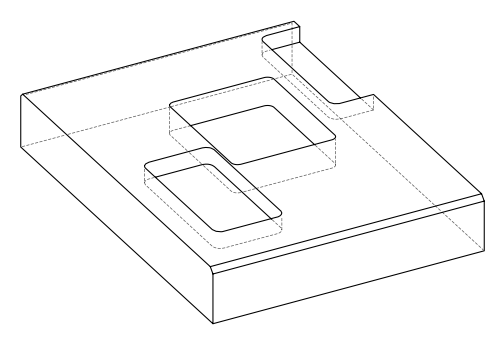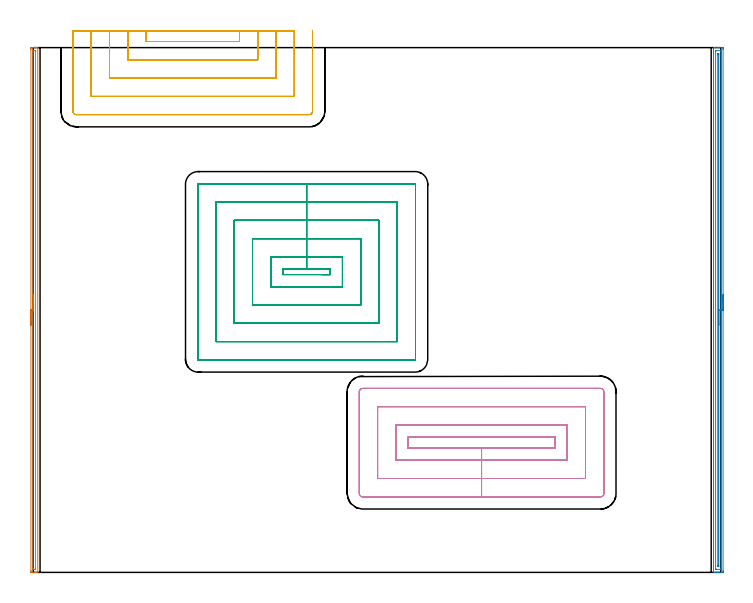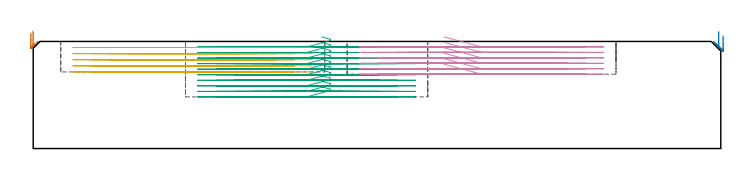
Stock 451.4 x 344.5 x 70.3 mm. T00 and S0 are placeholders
(PLAN: 5 operations, 1 tool changes, 84.6 min)
(1 AREA_MILL | FG_CHAMFER_SURFACE | UGT0205_001 | 5.68 min | 3488 mm3)
(2 AREA_MILL_1 | FG_CHAMFER_SURFACE_1 | UGT0205_001 | 8.43 min | 6837 mm3)
(3 MILL_RECTANGULAR_POCKET | POCKET_RECTANGULAR_STRAIGHT | NXT0201_012 | Follow Part, ap 4, ae 75% | 36.12 min | 759676 mm3)
(4 MILL_RECTANGULAR_POCKET_1 | POCKET_RECTANGULAR_STRAIGHT_1 | NXT0201_012 | Follow Part, ap 4, ae 75% | 16.7 min | 328977 mm3)
(5 MILL_SLOT | SLOT_PARTIAL_RECTANGULAR | NXT0201_012 | Follow Part, ap 4, ae 75% | 17.64 min | 179381 mm3)
(TOOL UGT0205_001 | Chamfer Mill 20 x 3 x 45 deg. | D20 FL50 Z2)
(TOOL NXT0201_012 | ENDMILL 16mm [2P460-1600-NA 1630] | D16 FL38 Z6)
(OP 1 AREA_MILL)
G17 G21 G94 G90
T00 M6
G54
G17 G0 G90 X-1.5 Y162.25 S1061 M3
G43 Z80.3 H0
Z75.8
G94 G1 Y162.288 Z74.928 F250.
Y162.402 Z74.064
Y162.591 Z73.212
Y162.853 Z72.38
Y163.187 Z71.574
Y163.59 Z70.8
Y164.058 Z70.064
Y164.59 Z69.372
Y165.179 Z68.729
Y165.822 Z68.14
Y166.514 Z67.608
Y167.25 Z67.14
Y168.024 Z66.737
Y168.83 Z66.403
Y169.662 Z66.141
Y170.513 Z65.952
Y171.378 Z65.838
Y172.25 Z65.8
Y343.469
X-1.499 Y343.875 Z65.801
X-1.494 Y344.357 Z65.802
X-1.491 Y344.491 Z65.805
X-1.017 Y344.5 Z66.278
X-0.752 Z66.544
X-0.134 Z67.161
X1.281 Z68.577
X1.634 Z68.929
X2.34 Z69.639
X2.615 Z69.914
X2.984 Y344.492 Z70.276
X3.004 Y344.49 Z70.295
X3. Y344.326 Z70.3
Y0.173
X3.005 Y0.01 Z70.295
X2.984 Y0.008 Z70.276
X2.615 Y0. Z69.914
X2.339 Z69.639
X1.634 Z68.929
X0.397 Z67.694
X-0.134 Z67.161
X-0.752 Z66.544
X-1.017 Y0.001 Z66.278
X-1.256 Y0.004 Z66.04
X-1.491 Y0.009 Z65.805
X-1.494 Y0.143 Z65.803
X-1.499 Y0.625 Z65.801
X-1.5 Y1.114 Z65.8
Y172.25
X-0.086 Z67.214
X-0.085 Y342.404 Z67.215
X-0.084 Y342.457 Z67.216
X-0.082 Y342.482 Z67.218
X-0.08 Y342.487 Z67.22
X-0.066 Y342.49 Z67.234
X0.343 Y342.498 Z67.643
X0.75 Y342.499 Z68.05
X1.228 Y342.497 Z68.528
X1.468 Y342.49 Z68.768
X1.579 Y342.479 Z68.879
X1.585 Y342.136 Z68.885
Y342.087
Y2.096
X1.584 Y2.043 Z68.884
X1.582 Y2.019 Z68.882
X1.58 Y2.013 Z68.88
X1.566 Y2.01 Z68.866
X1.157 Y2.002 Z68.457
X0.75 Y2.001 Z68.05
X0.272 Y2.003 Z67.572
X0.032 Y2.01 Z67.332
X-0.079 Y2.021 Z67.221
X-0.085 Y2.364 Z67.215
Y2.413
X-0.086 Y172.25 Z67.214
Y173.122 Z67.252
Y173.986 Z67.366
Y174.838 Z67.555
Y175.67 Z67.817
Y176.476 Z68.151
Y177.25 Z68.554
Y177.986 Z69.023
Y178.678 Z69.554
Y179.321 Z70.143
Y179.91 Z70.786
Y180.441 Z71.478
Y180.91 Z72.214
Y181.313 Z72.988
Y181.647 Z73.794
Y181.909 Z74.626
Y182.098 Z75.478
Y182.212 Z76.343
Y182.25 Z77.214
G0 Z80.3
M5
M2
(OP 2 AREA_MILL_1)
G17 G21 G94 G90
T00 M6
G54
G17 G0 G90 X452.9 Y182.25 S1061 M3
G43 Z80.3 H0
Z74.
G94 G1 Y182.212 Z73.128 F250.
Y182.098 Z72.264
Y181.909 Z71.412
Y181.647 Z70.58
Y181.313 Z69.774
Y180.91 Z69.
Y180.442 Z68.264
Y179.91 Z67.572
Y179.321 Z66.929
Y178.678 Z66.34
Y177.986 Z65.808
Y177.25 Z65.34
Y176.476 Z64.937
Y175.67 Z64.603
Y174.838 Z64.341
Y173.986 Z64.152
Y173.122 Z64.038
Y172.25 Z64.
Y1.018
X452.899 Y0.625 Z64.001
X452.895 Y0.13 Z64.003
X452.891 Y0.009 Z64.006
X452.404 Y0. Z64.493
X449.75 Z67.145
X448.334 Z68.562
X447.981 Z68.914
X446.996 Z69.904
X446.621 Y0.008 Z70.271
X446.603 Y0.01 Z70.288
X446.6 Y0.178 Z70.3
Y344.322
X446.603 Y344.49 Z70.288
X446.621 Y344.493 Z70.271
X446.996 Y344.5 Z69.903
X447.274 Z69.625
X447.981 Z68.914
X449.219 Z67.678
X449.75 Z67.145
X450.369 Z66.526
X452.138 Z64.758
X452.404 Y344.497 Z64.493
X452.891 Y344.491 Z64.005
X452.895 Y344.37 Z64.003
X452.899 Y343.875 Z64.001
X452.9 Y343.373 Z64.
Y172.25
X451.486 Z65.414
Y2.198
X451.485 Y2.091 Z65.415
X451.482 Y2.038 Z65.418
X451.48 Y2.018 Z65.42
X451.452 Y2.01 Z65.448
X451.042 Y2.001 Z65.858
X448.389 Z68.511
X448.139 Y2.005 Z68.761
X448.021 Y2.01 Z68.879
X448.015 Y2.379 Z68.885
X448.014 Y2.413 Z68.886
Y342.302
X448.015 Y342.409 Z68.885
X448.018 Y342.462 Z68.882
X448.02 Y342.482 Z68.88
X448.049 Y342.49 Z68.851
X448.458 Y342.499 Z68.442
X451.111 Z65.789
X451.361 Y342.495 Z65.539
X451.479 Y342.49 Z65.421
X451.485 Y342.121 Z65.415
X451.486 Y342.087 Z65.414
Y172.25
X450.072 Z66.828
X450.071 Y4.771 Z66.829
X450.067 Y4.201 Z66.833
X450.065 Y4.04 Z66.835
X450.062 Y4.01 Z66.838
X450.015 Y4.006 Z66.885
X449.947 Y4.002 Z66.953
X449.75 Y4.004 Z67.15
X449.551 Y4.01 Z67.349
X449.435 Y4.016 Z67.465
X449.432 Y4.093 Z67.468
X449.431 Y4.201 Z67.469
X449.429 Y4.525 Z67.471
Y339.729
X449.433 Y340.299 Z67.467
X449.435 Y340.46 Z67.465
X449.438 Y340.49 Z67.462
X449.485 Y340.494 Z67.415
X449.553 Y340.498 Z67.347
X449.75 Y340.496 Z67.15
X449.949 Y340.49 Z66.951
X450.065 Y340.484 Z66.835
X450.068 Y340.407 Z66.832
X450.07 Y340.299 Z66.83
X450.071 Y339.975 Z66.829
X450.072 Y172.25 Z66.828
Y171.378 Z66.866
Y170.514 Z66.98
Y169.662 Z67.169
Y168.83 Z67.432
Y168.024 Z67.765
Y167.25 Z68.168
Y166.514 Z68.637
Y165.822 Z69.168
Y165.179 Z69.757
Y164.59 Z70.401
Y164.058 Z71.093
Y163.59 Z71.828
Y163.187 Z72.602
Y162.853 Z73.408
Y162.591 Z74.24
Y162.402 Z75.092
Y162.288 Z75.957
Y162.25 Z76.828
G0 Z80.3
M5
M2
(OP 3 MILL_RECTANGULAR_POCKET)
G17 G21 G94 G90
T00 M6
G54
G17 G0 G90 X189.319 Y195.5 S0 M3
G43 Z80.3 H1
Z73.3
G94 G1 X195. Z71.778 F250.
Y199.1 Z70.813
X179.5 Z66.66
X164. F500.
Y195.5
X195.
Y199.1
X179.5
Y207.1
X156.
Y187.5
X203.
Y207.1
X179.5
Y219.1
X144.
Y175.5
X215.
Y219.1
X179.5
Y231.1
X132.
Y163.5
X227.
Y231.1
X179.5
Y243.1
X120.
Y151.5
X239.
Y243.1
X179.5
Y255.1
X108.3
G3 X108. Y254.8 R0.3
G1 Y139.8
G3 X108.3 Y139.5 R0.3
G1 X250.7
G3 X251. Y139.8 R0.3
G1 Y254.8
G3 X250.7 Y255.1 R0.3
G1 X179.5
X178.5
G0 X189.319 Y195.5 Z69.66
G1 X195. Z68.138 F250.
Y199.1 Z67.173
X179.5 Z63.02
X164. F500.
Y195.5
X195.
Y199.1
X179.5
Y207.1
X156.
Y187.5
X203.
Y207.1
X179.5
Y219.1
X144.
Y175.5
X215.
Y219.1
X179.5
Y231.1
X132.
Y163.5
X227.
Y231.1
X179.5
Y243.1
X120.
Y151.5
X239.
Y243.1
X179.5
Y255.1
X108.3
G3 X108. Y254.8 R0.3
G1 Y139.8
G3 X108.3 Y139.5 R0.3
G1 X250.7
G3 X251. Y139.8 R0.3
G1 Y254.8
G3 X250.7 Y255.1 R0.3
G1 X179.5
X178.5
G0 X189.319 Y195.5 Z66.02
G1 X195. Z64.498 F250.
Y199.1 Z63.533
X179.5 Z59.38
X164. F500.
Y195.5
X195.
Y199.1
X179.5
Y207.1
X156.
Y187.5
X203.
Y207.1
X179.5
Y219.1
X144.
Y175.5
X215.
Y219.1
X179.5
Y231.1
X132.
Y163.5
X227.
Y231.1
X179.5
Y243.1
X120.
Y151.5
X239.
Y243.1
X179.5
Y255.1
X108.3
G3 X108. Y254.8 R0.3
G1 Y139.8
G3 X108.3 Y139.5 R0.3
G1 X250.7
G3 X251. Y139.8 R0.3
G1 Y254.8
G3 X250.7 Y255.1 R0.3
G1 X179.5
X178.5
G0 X189.319 Y195.5 Z62.38
G1 X195. Z60.858 F250.
Y199.1 Z59.893
X179.5 Z55.74
X164. F500.
Y195.5
X195.
Y199.1
X179.5
Y207.1
X156.
Y187.5
X203.
Y207.1
X179.5
Y219.1
X144.
Y175.5
X215.
Y219.1
X179.5
Y231.1
X132.
Y163.5
X227.
Y231.1
X179.5
Y243.1
X120.
Y151.5
X239.
Y243.1
X179.5
Y255.1
X108.3
G3 X108. Y254.8 R0.3
G1 Y139.8
G3 X108.3 Y139.5 R0.3
G1 X250.7
G3 X251. Y139.8 R0.3
G1 Y254.8
G3 X250.7 Y255.1 R0.3
G1 X179.5
X178.5
G0 X189.319 Y195.5 Z58.74
G1 X195. Z57.218 F250.
Y199.1 Z56.253
X179.5 Z52.1
X164. F500.
Y195.5
X195.
Y199.1
X179.5
Y207.1
X156.
Y187.5
X203.
Y207.1
X179.5
Y219.1
X144.
Y175.5
X215.
Y219.1
X179.5
Y231.1
X132.
Y163.5
X227.
Y231.1
X179.5
Y243.1
X120.
Y151.5
X239.
Y243.1
X179.5
Y255.1
X108.3
G3 X108. Y254.8 R0.3
G1 Y139.8
G3 X108.3 Y139.5 R0.3
G1 X250.7
G3 X251. Y139.8 R0.3
G1 Y254.8
G3 X250.7 Y255.1 R0.3
G1 X179.5
X178.5
G0 X189.319 Y195.5 Z55.1
G1 X195. Z53.578 F250.
Y199.1 Z52.613
X179.5 Z48.46
X164. F500.
Y195.5
X195.
Y199.1
X179.5
Y207.1
X156.
Y187.5
X203.
Y207.1
X179.5
Y219.1
X144.
Y175.5
X215.
Y219.1
X179.5
Y231.1
X132.
Y163.5
X227.
Y231.1
X179.5
Y243.1
X120.
Y151.5
X239.
Y243.1
X179.5
Y255.1
X108.3
G3 X108. Y254.8 R0.3
G1 Y139.8
G3 X108.3 Y139.5 R0.3
G1 X250.7
G3 X251. Y139.8 R0.3
G1 Y254.8
G3 X250.7 Y255.1 R0.3
G1 X179.5
X178.5
G0 X189.319 Y195.5 Z51.46
G1 X195. Z49.938 F250.
Y199.1 Z48.973
X179.5 Z44.82
X164. F500.
Y195.5
X195.
Y199.1
X179.5
Y207.1
X156.
Y187.5
X203.
Y207.1
X179.5
Y219.1
X144.
Y175.5
X215.
Y219.1
X179.5
Y231.1
X132.
Y163.5
X227.
Y231.1
X179.5
Y243.1
X120.
Y151.5
X239.
Y243.1
X179.5
Y255.1
X108.3
G3 X108. Y254.8 R0.3
G1 Y139.8
G3 X108.3 Y139.5 R0.3
G1 X250.7
G3 X251. Y139.8 R0.3
G1 Y254.8
G3 X250.7 Y255.1 R0.3
G1 X179.5
X178.5
G0 X189.319 Y195.5 Z47.82
G1 X195. Z46.298 F250.
Y199.1 Z45.333
X179.5 Z41.18
X164. F500.
Y195.5
X195.
Y199.1
X179.5
Y207.1
X156.
Y187.5
X203.
Y207.1
X179.5
Y219.1
X144.
Y175.5
X215.
Y219.1
X179.5
Y231.1
X132.
Y163.5
X227.
Y231.1
X179.5
Y243.1
X120.
Y151.5
X239.
Y243.1
X179.5
Y255.1
X108.3
G3 X108. Y254.8 R0.3
G1 Y139.8
G3 X108.3 Y139.5 R0.3
G1 X250.7
G3 X251. Y139.8 R0.3
G1 Y254.8
G3 X250.7 Y255.1 R0.3
G1 X179.5
X178.5
G0 X189.319 Y195.5 Z44.18
G1 X195. Z42.658 F250.
Y199.1 Z41.693
X179.5 Z37.54
X164. F500.
Y195.5
X195.
Y199.1
X179.5
Y207.1
X156.
Y187.5
X203.
Y207.1
X179.5
Y219.1
X144.
Y175.5
X215.
Y219.1
X179.5
Y231.1
X132.
Y163.5
X227.
Y231.1
X179.5
Y243.1
X120.
Y151.5
X239.
Y243.1
X179.5
Y255.1
X108.3
G3 X108. Y254.8 R0.3
G1 Y139.8
G3 X108.3 Y139.5 R0.3
G1 X250.7
G3 X251. Y139.8 R0.3
G1 Y254.8
G3 X250.7 Y255.1 R0.3
G1 X179.5
X178.5
G0 X189.319 Y195.5 Z40.54
G1 X195. Z39.018 F250.
Y199.1 Z38.053
X179.5 Z33.9
X164. F500.
Y195.5
X195.
Y199.1
X179.5
Y207.1
X156.
Y187.5
X203.
Y207.1
X179.5
Y219.1
X144.
Y175.5
X215.
Y219.1
X179.5
Y231.1
X132.
Y163.5
X227.
Y231.1
X179.5
Y243.1
X120.
Y151.5
X239.
Y243.1
X179.5
Y255.1
X108.3
G3 X108. Y254.8 R0.3
G1 Y139.8
G3 X108.3 Y139.5 R0.3
G1 X250.7
G3 X251. Y139.8 R0.3
G1 Y254.8
G3 X250.7 Y255.1 R0.3
G1 X179.5
X178.5
G0 Z80.3
M5
M2
(OP 4 MILL_RECTANGULAR_POCKET_1)
G17 G21 G94 G90
T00 M6
G54
G17 G0 G90 X269.781 Y81.6 S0 M3
G43 Z80.3 H1
Z73.3
G94 G1 X294.35 Z66.717 F250.
X342.6 F500.
Y88.8
X246.1
Y81.6
X294.35
Y73.6
X350.6
Y96.8
X238.1
Y73.6
X294.35
Y61.6
X362.6
Y108.8
X226.1
Y61.6
X294.35
Y49.6
X372.4
G3 X374.6 Y51.8 R2.2
G1 Y118.6
G3 X372.4 Y120.8 R2.2
G1 X216.3
G3 X214.1 Y118.6 R2.2
G1 Y51.8
G3 X216.3 Y49.6 R2.2
G1 X294.35
X295.35
G0 X269.781 Y81.6 Z69.717
G1 X294.35 Z63.133 F250.
X342.6 F500.
Y88.8
X246.1
Y81.6
X294.35
Y73.6
X350.6
Y96.8
X238.1
Y73.6
X294.35
Y61.6
X362.6
Y108.8
X226.1
Y61.6
X294.35
Y49.6
X372.4
G3 X374.6 Y51.8 R2.2
G1 Y118.6
G3 X372.4 Y120.8 R2.2
G1 X216.3
G3 X214.1 Y118.6 R2.2
G1 Y51.8
G3 X216.3 Y49.6 R2.2
G1 X294.35
X295.35
G0 X269.781 Y81.6 Z66.133
G1 X294.35 Z59.55 F250.
X342.6 F500.
Y88.8
X246.1
Y81.6
X294.35
Y73.6
X350.6
Y96.8
X238.1
Y73.6
X294.35
Y61.6
X362.6
Y108.8
X226.1
Y61.6
X294.35
Y49.6
X372.4
G3 X374.6 Y51.8 R2.2
G1 Y118.6
G3 X372.4 Y120.8 R2.2
G1 X216.3
G3 X214.1 Y118.6 R2.2
G1 Y51.8
G3 X216.3 Y49.6 R2.2
G1 X294.35
X295.35
G0 X269.781 Y81.6 Z62.55
G1 X294.35 Z55.967 F250.
X342.6 F500.
Y88.8
X246.1
Y81.6
X294.35
Y73.6
X350.6
Y96.8
X238.1
Y73.6
X294.35
Y61.6
X362.6
Y108.8
X226.1
Y61.6
X294.35
Y49.6
X372.4
G3 X374.6 Y51.8 R2.2
G1 Y118.6
G3 X372.4 Y120.8 R2.2
G1 X216.3
G3 X214.1 Y118.6 R2.2
G1 Y51.8
G3 X216.3 Y49.6 R2.2
G1 X294.35
X295.35
G0 X269.781 Y81.6 Z58.967
G1 X294.35 Z52.383 F250.
X342.6 F500.
Y88.8
X246.1
Y81.6
X294.35
Y73.6
X350.6
Y96.8
X238.1
Y73.6
X294.35
Y61.6
X362.6
Y108.8
X226.1
Y61.6
X294.35
Y49.6
X372.4
G3 X374.6 Y51.8 R2.2
G1 Y118.6
G3 X372.4 Y120.8 R2.2
G1 X216.3
G3 X214.1 Y118.6 R2.2
G1 Y51.8
G3 X216.3 Y49.6 R2.2
G1 X294.35
X295.35
G0 X269.781 Y81.6 Z55.383
G1 X294.35 Z48.8 F250.
X342.6 F500.
Y88.8
X246.1
Y81.6
X294.35
Y73.6
X350.6
Y96.8
X238.1
Y73.6
X294.35
Y61.6
X362.6
Y108.8
X226.1
Y61.6
X294.35
Y49.6
X372.4
G3 X374.6 Y51.8 R2.2
G1 Y118.6
G3 X372.4 Y120.8 R2.2
G1 X216.3
G3 X214.1 Y118.6 R2.2
G1 Y51.8
G3 X216.3 Y49.6 R2.2
G1 X294.35
X295.35
G0 Z80.3
M5
M2
(OP 5 MILL_SLOT)
G17 G21 G94 G90
T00 M6
G54
G17 G0 G90 X74.1 Y355.5 S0 M3
G43 Z80.3 H1
Z66.3
G94 G1 Y352.5 F250.
Y348.5 F500.
X135.4
Y352.5
Y355.5 F250.
X62.1
Y352.5
Y336.5 F500.
X147.4
Y352.5
Y355.5 F250.
X50.1
Y352.5
Y324.5 F500.
X159.4
Y352.5
Y355.5 F250.
X38.1
Y352.5
Y312.5 F500.
X171.4
Y352.5
Y355.5 F250.
X26.1
Y352.5
Y302.7 F500.
G3 X28.3 Y300.5 R2.2
G1 X181.2
G3 X183.4 Y302.7 R2.2
G1 Y352.5
Y355.5 F250.
G0 X74.1 Z62.3
G1 Y352.5
Y348.5 F500.
X135.4
Y352.5
Y355.5 F250.
X62.1
Y352.5
Y336.5 F500.
X147.4
Y352.5
Y355.5 F250.
X50.1
Y352.5
Y324.5 F500.
X159.4
Y352.5
Y355.5 F250.
X38.1
Y352.5
Y312.5 F500.
X171.4
Y352.5
Y355.5 F250.
X26.1
Y352.5
Y302.7 F500.
G3 X28.3 Y300.5 R2.2
G1 X181.2
G3 X183.4 Y302.7 R2.2
G1 Y352.5
Y355.5 F250.
G0 X74.1 Z58.3
G1 Y352.5
Y348.5 F500.
X135.4
Y352.5
Y355.5 F250.
X62.1
Y352.5
Y336.5 F500.
X147.4
Y352.5
Y355.5 F250.
X50.1
Y352.5
Y324.5 F500.
X159.4
Y352.5
Y355.5 F250.
X38.1
Y352.5
Y312.5 F500.
X171.4
Y352.5
Y355.5 F250.
X26.1
Y352.5
Y302.7 F500.
G3 X28.3 Y300.5 R2.2
G1 X181.2
G3 X183.4 Y302.7 R2.2
G1 Y352.5
Y355.5 F250.
G0 X74.1 Z54.3
G1 Y352.5
Y348.5 F500.
X135.4
Y352.5
Y355.5 F250.
X62.1
Y352.5
Y336.5 F500.
X147.4
Y352.5
Y355.5 F250.
X50.1
Y352.5
Y324.5 F500.
X159.4
Y352.5
Y355.5 F250.
X38.1
Y352.5
Y312.5 F500.
X171.4
Y352.5
Y355.5 F250.
X26.1
Y352.5
Y302.7 F500.
G3 X28.3 Y300.5 R2.2
G1 X181.2
G3 X183.4 Y302.7 R2.2
G1 Y352.5
Y355.5 F250.
G0 X74.1 Z50.3
G1 Y352.5
Y348.5 F500.
X135.4
Y352.5
Y355.5 F250.
X62.1
Y352.5
Y336.5 F500.
X147.4
Y352.5
Y355.5 F250.
X50.1
Y352.5
Y324.5 F500.
X159.4
Y352.5
Y355.5 F250.
X38.1
Y352.5
Y312.5 F500.
X171.4
Y352.5
Y355.5 F250.
X26.1
Y352.5
Y302.7 F500.
G3 X28.3 Y300.5 R2.2
G1 X181.2
G3 X183.4 Y302.7 R2.2
G1 Y352.5
Y355.5 F250.
G0 Z80.3
M5
M2
